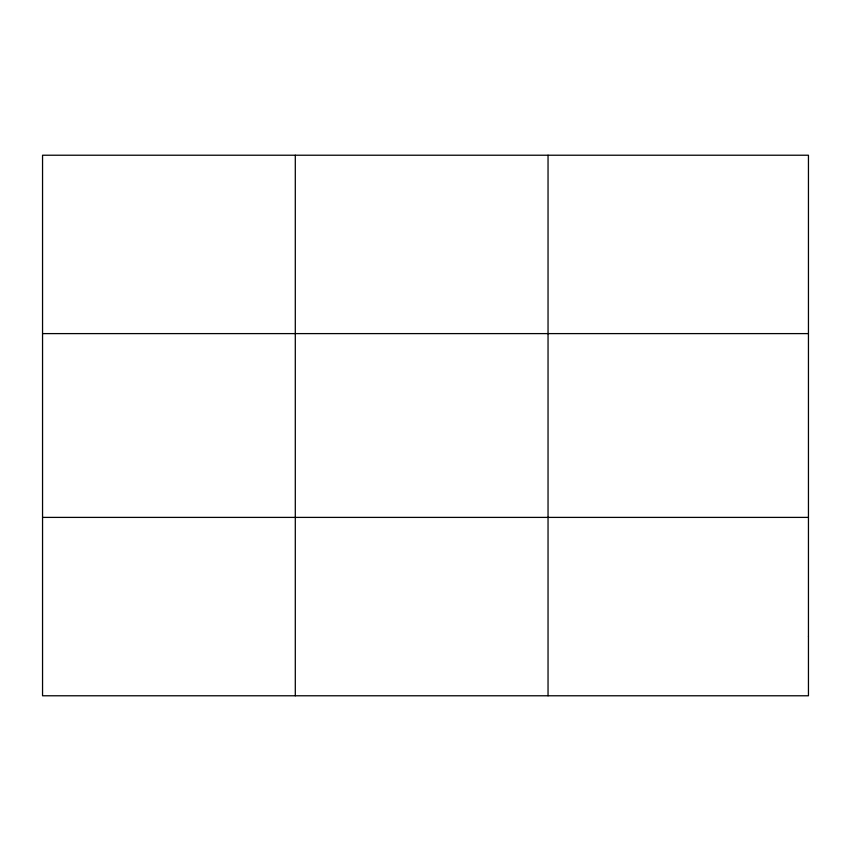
<?xml version="1.0" encoding="UTF-8"?>
<svg xmlns="http://www.w3.org/2000/svg" width="851" height="851" viewBox="0 0 851 851"><rect width="100%" height="100%" fill="white"/><g stroke="black" fill="none" stroke-linecap="round" stroke-linejoin="round"><path stroke-width="1.28" d="M295.297 695.778L295.297 155.222M548.044 695.778L548.044 155.222M42.55 333.603L808.45 333.603M42.55 517.397L808.45 517.397M808.45 636.314L808.45 695.778L42.55 695.778L42.55 155.222L808.45 155.222L808.45 636.314"/></g></svg>
